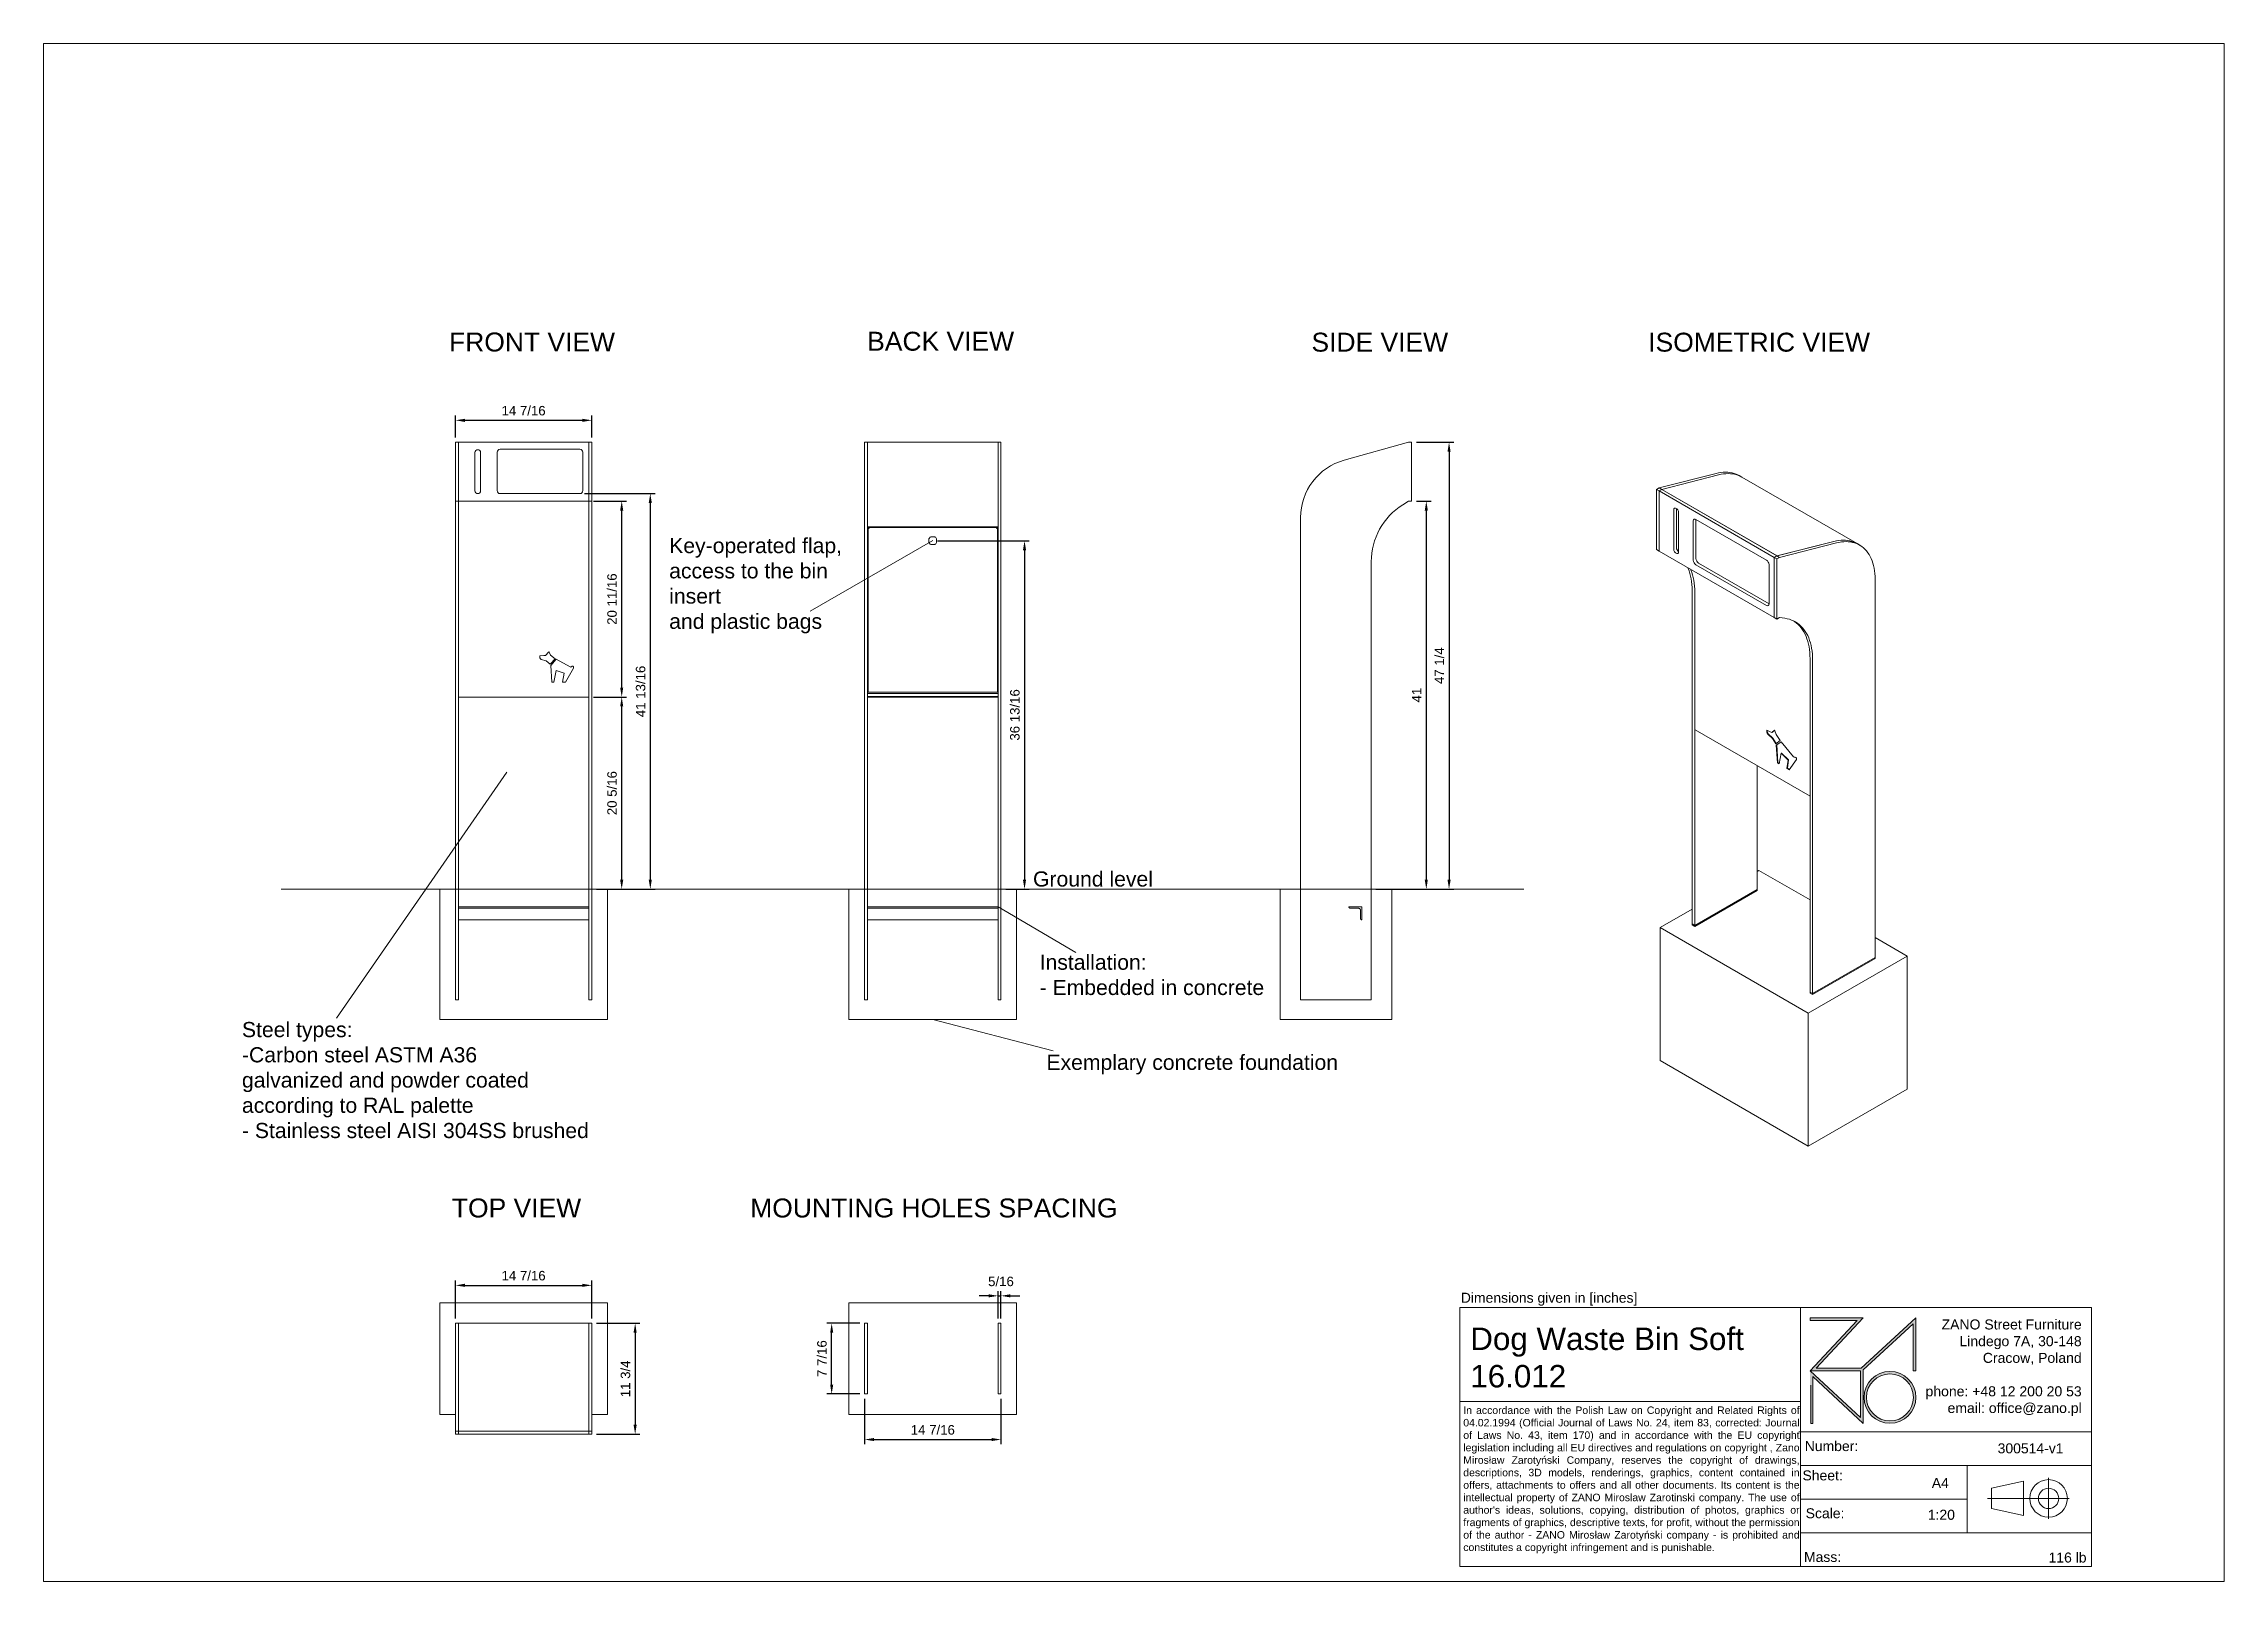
# Paper-space layout 'US' of a CAD drawing. Header units: inches. Extents: x -208 to -3, y -9 to 1.
# Drawn here: x -14.87 to -3.35, y -7.17 to 0.95 of the extents above; entities outside this region: 1.
# The model-space entities are those that its viewports show. They can reach past a viewport. Long polylines and large blocks are cut down to what shows.
import ezdxf

# ---------------------------------------------------------------- set-up
doc = ezdxf.new("R2010")
doc.units = ezdxf.units.IN
doc.header["$PDSIZE"] = -1
doc.linetypes.add('HIDDEN', pattern=[1.905, 1.27, -0.635])
for name, color, linetype, lineweight in [('ZANO_O', 10, 'Continuous', 0), ('ZANO_R', 7, 'Continuous', 0), ('ZANO_R_przerywana', 250, 'HIDDEN', 0), ('ZANO_W', 1, 'Continuous', 0)]:
    doc.layers.add(name, color=color, linetype=linetype, lineweight=lineweight)
doc.layers.add('ZANO_P', color=7, linetype='Continuous', lineweight=0, true_color=0xffffff)
doc.styles.get("Standard").update_dxf_attribs({"font": 'ARIALUNI.TTF'})
doc.dimstyles.new('amerykanie', dxfattribs={"dimtxt": 50, "dimasz": 50, "dimexe": 0.5, "dimexo": 0.5, "dimgap": 1, "dimtad": 1, "dimdec": 0, "dimzin": 0, "dimlunit": 5, "dimtxsty": 'Standard', "dimcen": 0.09, "dimclrd": 1, "dimclre": 1, "dimclrt": 1, "dimazin": 0, "dimtfac": 1, "dimtdec": 0, "dimtmove": 0, "dimatfit": 3, "dimfxl": 1, "dimtzin": 0, "dimarcsym": 1})

# ---------------------------------------------------------------- blocks, each defined once
blk = doc.blocks.new('*D358')
at = {"layer": 'Defpoints', "color": 0}
for p in [(21.04, 108.86), (6.63, 106.54), (21.04, 106.54)]:
    blk.add_point(p, dxfattribs=at)
at = {"layer": 'ZANO_W', "color": 1, "lineweight": -2}
for p, q in [((6.63, 107.04), (6.63, 109.36)), ((7.63, 108.86), (20.04, 108.86)), ((21.04, 107.04), (21.04, 109.36))]:
    blk.add_line(p, q, dxfattribs=at)
at = {"layer": 'ZANO_W', "color": 1}
for points in [[(7.63, 109.02), (7.63, 108.69), (6.63, 108.86)], [(20.04, 108.69), (20.04, 109.02), (21.04, 108.86)]]:
    blk.add_solid(points, dxfattribs=at)
at = {"layer": 'ZANO_W', "color": 1, "insert": (13.83, 109.87), "char_height": 1, "attachment_point": 5}
blk.add_mtext('14 7/16', dxfattribs=at)
blk = doc.blocks.new('*D359')
at = {"layer": 'Defpoints', "color": 0}
for p in [(20.72, 79.61), (24.2, 79.61), (21.04, 59.3)]:
    blk.add_point(p, dxfattribs=at)
at = {"layer": 'ZANO_W', "color": 1, "lineweight": -2}
for p, q in [((21.22, 79.61), (24.7, 79.61)), ((24.2, 60.3), (24.2, 78.61)), ((21.54, 59.3), (24.7, 59.3))]:
    blk.add_line(p, q, dxfattribs=at)
at = {"layer": 'ZANO_W', "color": 1}
for points in [[(24.36, 78.61), (24.03, 78.61), (24.2, 79.61)], [(24.03, 60.3), (24.36, 60.3), (24.2, 59.3)]]:
    blk.add_solid(points, dxfattribs=at)
at = {"layer": 'ZANO_W', "color": 1, "insert": (23.18, 69.45), "char_height": 1, "attachment_point": 5, "rotation": 90}
blk.add_mtext('20 5/16', dxfattribs=at)
blk = doc.blocks.new('*D360')
at = {"layer": 'Defpoints', "color": 0}
for p in [(20.72, 100.32), (24.2, 100.32), (20.72, 79.61)]:
    blk.add_point(p, dxfattribs=at)
at = {"layer": 'ZANO_W', "color": 1, "lineweight": -2}
for p, q in [((21.22, 100.32), (24.7, 100.32)), ((24.2, 80.61), (24.2, 99.32)), ((21.22, 79.61), (24.7, 79.61))]:
    blk.add_line(p, q, dxfattribs=at)
at = {"layer": 'ZANO_W', "color": 1}
for points in [[(24.36, 99.32), (24.03, 99.32), (24.2, 100.32)], [(24.03, 80.61), (24.36, 80.61), (24.2, 79.61)]]:
    blk.add_solid(points, dxfattribs=at)
at = {"layer": 'ZANO_W', "color": 1, "insert": (23.18, 89.96), "char_height": 1, "attachment_point": 5, "rotation": 90}
blk.add_mtext('20 11/16', dxfattribs=at)
blk = doc.blocks.new('*D361')
at = {"layer": 'Defpoints', "color": 0}
for p in [(19.78, 101.11), (21.04, 59.3), (27.22, 59.3)]:
    blk.add_point(p, dxfattribs=at)
at = {"layer": 'ZANO_W', "color": 1, "lineweight": -2}
for p, q in [((20.28, 101.11), (27.72, 101.11)), ((27.22, 100.11), (27.22, 60.3)), ((21.54, 59.3), (27.72, 59.3))]:
    blk.add_line(p, q, dxfattribs=at)
at = {"layer": 'ZANO_W', "color": 1}
for points in [[(27.38, 100.11), (27.05, 100.11), (27.22, 101.11)], [(27.05, 60.3), (27.38, 60.3), (27.22, 59.3)]]:
    blk.add_solid(points, dxfattribs=at)
at = {"layer": 'ZANO_W', "color": 1, "insert": (26.2, 80.2), "char_height": 1, "attachment_point": 5, "rotation": 90}
blk.add_mtext('41 13/16', dxfattribs=at)
blk = doc.blocks.new('*D362')
at = {"layer": 'Defpoints', "color": 0}
for p in [(57.07, 96.13), (64.27, 59.3), (66.76, 59.3)]:
    blk.add_point(p, dxfattribs=at)
at = {"layer": 'ZANO_W', "color": 1, "lineweight": -2}
for p, q in [((57.57, 96.13), (67.26, 96.13)), ((66.76, 95.13), (66.76, 60.3)), ((64.77, 59.3), (67.26, 59.3))]:
    blk.add_line(p, q, dxfattribs=at)
at = {"layer": 'ZANO_W', "color": 1}
for points in [[(66.92, 95.13), (66.59, 95.13), (66.76, 96.13)], [(66.59, 60.3), (66.92, 60.3), (66.76, 59.3)]]:
    blk.add_solid(points, dxfattribs=at)
at = {"layer": 'ZANO_W', "color": 1, "insert": (65.74, 77.72), "char_height": 1, "attachment_point": 5, "rotation": 90}
blk.add_mtext('36 13/16', dxfattribs=at)
blk = doc.blocks.new('*D363')
at = {"layer": 'Defpoints', "color": 0}
for p in [(107.66, 100.32), (103.39, 59.3), (109.21, 59.3)]:
    blk.add_point(p, dxfattribs=at)
at = {"layer": 'ZANO_W', "color": 1, "lineweight": -2}
for p, q in [((108.16, 100.32), (109.71, 100.32)), ((109.21, 99.32), (109.21, 60.3)), ((103.89, 59.3), (109.71, 59.3))]:
    blk.add_line(p, q, dxfattribs=at)
at = {"layer": 'ZANO_W', "color": 1}
for points in [[(109.37, 99.32), (109.04, 99.32), (109.21, 100.32)], [(109.04, 60.3), (109.37, 60.3), (109.21, 59.3)]]:
    blk.add_solid(points, dxfattribs=at)
at = {"layer": 'ZANO_W', "color": 1, "insert": (108.2, 79.81), "char_height": 1, "attachment_point": 5, "rotation": 90}
blk.add_mtext('41', dxfattribs=at)
blk = doc.blocks.new('*D364')
at = {"layer": 'Defpoints', "color": 0}
for p in [(107.66, 106.54), (103.39, 59.3), (111.61, 59.3)]:
    blk.add_point(p, dxfattribs=at)
at = {"layer": 'ZANO_W', "color": 1, "lineweight": -2}
for p, q in [((108.16, 106.54), (112.11, 106.54)), ((111.61, 105.54), (111.61, 60.3)), ((103.89, 59.3), (112.11, 59.3))]:
    blk.add_line(p, q, dxfattribs=at)
at = {"layer": 'ZANO_W', "color": 1}
for points in [[(111.78, 105.54), (111.45, 105.54), (111.61, 106.54)], [(111.45, 60.3), (111.78, 60.3), (111.61, 59.3)]]:
    blk.add_solid(points, dxfattribs=at)
at = {"layer": 'ZANO_W', "color": 1, "insert": (110.6, 82.92), "char_height": 1, "attachment_point": 5, "rotation": 90}
blk.add_mtext('47 1/4', dxfattribs=at)
blk = doc.blocks.new('*D365')
at = {"layer": 'Defpoints', "color": 0}
for p in [(21.04, 17.42), (6.63, 13.41), (21.04, 13.41)]:
    blk.add_point(p, dxfattribs=at)
at = {"layer": 'ZANO_W', "color": 1, "lineweight": -2}
for p, q in [((6.63, 13.91), (6.63, 17.92)), ((7.63, 17.42), (20.04, 17.42)), ((21.04, 13.91), (21.04, 17.92))]:
    blk.add_line(p, q, dxfattribs=at)
at = {"layer": 'ZANO_W', "color": 1}
for points in [[(7.63, 17.59), (7.63, 17.26), (6.63, 17.42)], [(20.04, 17.26), (20.04, 17.59), (21.04, 17.42)]]:
    blk.add_solid(points, dxfattribs=at)
at = {"layer": 'ZANO_W', "color": 1, "insert": (13.83, 18.44), "char_height": 1, "attachment_point": 5}
blk.add_mtext('14 7/16', dxfattribs=at)
blk = doc.blocks.new('*D366')
at = {"layer": 'Defpoints', "color": 0}
for p in [(21.04, 13.41), (21.04, 1.68), (25.62, 1.68)]:
    blk.add_point(p, dxfattribs=at)
at = {"layer": 'ZANO_W', "color": 1, "lineweight": -2}
for p, q in [((21.54, 13.41), (26.12, 13.41)), ((25.62, 12.41), (25.62, 2.68)), ((21.54, 1.68), (26.12, 1.68))]:
    blk.add_line(p, q, dxfattribs=at)
at = {"layer": 'ZANO_W', "color": 1}
for points in [[(25.78, 12.41), (25.45, 12.41), (25.62, 13.41)], [(25.45, 2.68), (25.78, 2.68), (25.62, 1.68)]]:
    blk.add_solid(points, dxfattribs=at)
at = {"layer": 'ZANO_W', "color": 1, "insert": (24.6, 7.54), "char_height": 1, "attachment_point": 5, "rotation": 90}
blk.add_mtext('11 3/4', dxfattribs=at)
blk = doc.blocks.new('*D367')
at = {"layer": 'Defpoints', "color": 0}
for p in [(46.38, 13.41), (49.86, 13.41), (49.86, 5.94)]:
    blk.add_point(p, dxfattribs=at)
at = {"layer": 'ZANO_W', "color": 1, "lineweight": -2}
for p, q in [((49.36, 13.41), (45.88, 13.41)), ((46.38, 6.94), (46.38, 12.41)), ((49.36, 5.94), (45.88, 5.94))]:
    blk.add_line(p, q, dxfattribs=at)
at = {"layer": 'ZANO_W', "color": 1}
for points in [[(46.55, 12.41), (46.22, 12.41), (46.38, 13.41)], [(46.22, 6.94), (46.55, 6.94), (46.38, 5.94)]]:
    blk.add_solid(points, dxfattribs=at)
at = {"layer": 'ZANO_W', "color": 1, "insert": (45.36, 9.68), "char_height": 1, "attachment_point": 5, "rotation": 90}
blk.add_mtext('7 7/16', dxfattribs=at)
blk = doc.blocks.new('*D368')
at = {"layer": 'Defpoints', "color": 0}
for p in [(49.86, 5.94), (64.27, 5.94), (64.27, 1.12)]:
    blk.add_point(p, dxfattribs=at)
at = {"layer": 'ZANO_W', "color": 1, "lineweight": -2}
for p, q in [((49.86, 5.44), (49.86, 0.62)), ((64.27, 5.44), (64.27, 0.62)), ((50.86, 1.12), (63.27, 1.12))]:
    blk.add_line(p, q, dxfattribs=at)
at = {"layer": 'ZANO_W', "color": 1}
for points in [[(50.86, 1.29), (50.86, 0.96), (49.86, 1.12)], [(63.27, 0.96), (63.27, 1.29), (64.27, 1.12)]]:
    blk.add_solid(points, dxfattribs=at)
at = {"layer": 'ZANO_W', "color": 1, "insert": (57.07, 2.14), "char_height": 1, "attachment_point": 5}
blk.add_mtext('14 7/16', dxfattribs=at)
blk = doc.blocks.new('*D369')
at = {"layer": 'Defpoints', "color": 0}
for p in [(64.27, 16.31), (63.96, 13.41), (64.27, 13.41)]:
    blk.add_point(p, dxfattribs=at)
at = {"layer": 'ZANO_W', "color": 1, "lineweight": -2}
for p, q in [((62.96, 16.31), (61.96, 16.31)), ((63.96, 13.91), (63.96, 16.81)), ((63.96, 16.31), (64.27, 16.31)), ((64.27, 13.91), (64.27, 16.81)), ((65.27, 16.31), (66.27, 16.31))]:
    blk.add_line(p, q, dxfattribs=at)
at = {"layer": 'ZANO_W', "color": 1}
for points in [[(62.96, 16.15), (62.96, 16.48), (63.96, 16.31)], [(65.27, 16.48), (65.27, 16.15), (64.27, 16.31)]]:
    blk.add_solid(points, dxfattribs=at)
at = {"layer": 'ZANO_W', "color": 1, "insert": (64.27, 17.83), "char_height": 1, "attachment_point": 5}
blk.add_mtext('5/16', dxfattribs=at)

msp = doc.modelspace()

# ---------------------------------------------------------------- linework, layer by layer
at = {"layer": 'ZANO_R'}
for p, q in [((6.62792, 106.54333), (6.94288, 106.54333)), ((6.62792, 106.54333), (6.62792, 100.31863)), ((6.94288, 106.54333), (6.94288, 100.31852)), ((20.72243, 106.54333), (6.94288, 106.54333)), ((6.94288, 106.54333), (6.94288, 100.31863)), ((20.72243, 106.54333), (21.03739, 106.54333)), ((20.72243, 106.54333), (20.72243, 100.31863)), ((20.72243, 100.31852), (20.72243, 106.54333)), ((21.03739, 106.54333), (21.03739, 100.31863)), ((50.17735, 106.54333), (49.86239, 106.54333)), ((49.86239, 104.64552), (49.86239, 106.54333)), ((50.17735, 104.64552), (50.17735, 106.54333)), ((50.17735, 106.54333), (63.9569, 106.54333)), ((63.9569, 106.53878), (50.17735, 106.53878)), ((50.17735, 104.64552), (50.17735, 106.53878)), ((64.27186, 106.54333), (63.9569, 106.54333)), ((63.9569, 104.64552), (63.9569, 106.54333)), ((63.9569, 104.64552), (63.9569, 106.53878)), ((64.27186, 104.64552), (64.27186, 106.54333)), ((100.5332, 104.64552), (107.34298, 106.54333)), ((107.34298, 106.54333), (107.65794, 106.54333)), ((107.65794, 106.54333), (107.65794, 100.31863)), ((8.69485, 105.45849), (8.69485, 101.40336)), ((9.2854, 101.40336), (9.2854, 105.45849)), ((11.03738, 105.48034), (11.03738, 101.42521)), ((19.77755, 105.7953), (11.35234, 105.7953)), ((20.09251, 101.42521), (20.09251, 105.48034)), ((49.86239, 98.57754), (49.86239, 104.64552)), ((50.17735, 98.57754), (50.17735, 104.64552)), ((63.9569, 98.57754), (63.9569, 104.64552)), ((64.27186, 98.57754), (64.27186, 104.64552)), ((133.7999, 101.71673), (133.52151, 101.55602)), ((133.52151, 101.55602), (133.52151, 95.20262)), ((133.52151, 101.55602), (133.7999, 101.39531)), ((139.81895, 103.25442), (133.7999, 101.71673)), ((133.7999, 101.71673), (134.07828, 101.55602)), ((133.7999, 101.39531), (134.07828, 101.55602)), ((134.07828, 101.55602), (133.7999, 101.39531)), ((133.7999, 101.39531), (133.7999, 95.0418)), ((145.97942, 94.36423), (133.7999, 101.39531)), ((133.7999, 101.39531), (133.7999, 95.04191)), ((140.09734, 103.09371), (134.07828, 101.55602)), ((146.2578, 94.52494), (134.07828, 101.55602)), ((134.09045, 101.549), (134.09272, 101.55971)), ((140.09734, 103.09371), (134.09272, 101.55971)), ((134.09272, 101.55971), (146.27224, 94.52862)), ((142.53932, 102.85667), (142.26093, 103.01738)), ((154.71884, 95.82558), (142.53932, 102.85667)), ((6.62792, 100.31863), (6.94288, 100.31863)), ((6.62792, 100.31863), (6.62792, 99.92355)), ((6.62792, 99.92355), (6.62792, 93.91932)), ((6.94288, 100.31852), (20.72243, 100.31852)), ((6.94288, 100.31852), (6.94288, 99.92355)), ((6.94288, 99.92355), (6.94288, 93.91932)), ((11.35234, 101.11025), (19.77755, 101.11025)), ((20.72243, 100.31863), (21.03739, 100.31863)), ((20.72243, 100.31852), (20.72243, 99.92355)), ((20.72243, 99.92355), (20.72243, 93.91932)), ((21.03739, 100.31863), (21.03739, 99.92355)), ((21.03739, 99.92355), (21.03739, 93.91932)), ((107.34298, 100.31863), (106.71279, 99.92355)), ((107.34298, 100.31863), (107.34298, 100.31852)), ((107.65794, 100.31863), (107.34298, 100.31863)), ((107.65794, 100.31852), (107.34298, 100.31852)), ((107.65794, 100.31863), (107.65794, 100.31852)), ((135.34843, 99.39409), (135.34843, 95.25512)), ((135.62682, 99.53409), (135.62682, 95.41583)), ((135.87041, 94.95379), (135.87041, 99.09275)), ((49.86239, 59.40248), (49.86239, 98.57754)), ((50.17735, 59.40248), (50.17735, 98.57754)), ((50.17735, 97.69958), (50.17735, 98.57754)), ((50.17735, 97.59328), (63.9569, 97.59328)), ((50.2364, 97.06178), (50.17735, 97.06178)), ((63.89785, 97.51279), (50.2364, 97.51279)), ((50.2364, 97.51279), (50.2364, 97.45373)), ((50.2364, 97.44979), (50.2364, 80.17417)), ((50.26381, 97.44979), (50.2364, 97.44979)), ((63.87044, 97.44979), (63.89785, 97.44979)), ((63.89785, 97.51279), (63.89785, 97.45373)), ((63.89785, 97.44979), (63.89785, 80.17417)), ((63.9569, 97.06178), (63.89785, 97.06178)), ((63.9569, 97.69958), (63.9569, 98.57754)), ((63.9569, 59.40248), (63.9569, 98.57754)), ((64.27186, 59.40248), (64.27186, 98.57754)), ((95.92505, 59.40248), (95.92505, 98.57754)), ((137.41895, 98.2211), (137.41895, 94.08213)), ((145.14425, 94.08286), (137.69734, 98.38187)), ((137.69734, 98.38181), (137.69734, 94.24284)), ((56.66358, 96.34011), (56.66358, 95.92955)), ((57.27241, 96.53837), (56.86184, 96.53837)), ((56.86184, 95.73129), (57.27241, 95.73129)), ((57.47067, 95.92955), (57.47067, 96.34011)), ((133.52151, 95.20262), (133.7999, 95.04191)), ((133.7999, 95.0418), (145.97942, 88.01071)), ((146.2578, 94.52494), (145.97941, 94.36423)), ((145.97942, 94.36423), (146.2578, 94.52494)), ((152.27686, 96.06262), (146.2578, 94.52494)), ((146.2578, 94.52494), (146.53619, 94.36423)), ((152.27686, 96.06262), (146.27224, 94.52862)), ((152.55525, 95.90191), (146.53619, 94.36423)), ((154.99723, 95.66487), (154.71884, 95.82558)), ((6.62792, 93.91932), (6.62792, 59.40248)), ((6.94288, 93.91932), (6.94288, 59.40248)), ((6.94288, 93.91932), (6.94288, 79.71456)), ((20.72243, 93.91932), (20.72243, 59.40248)), ((20.72243, 93.91932), (20.72243, 79.71456)), ((21.03739, 93.91932), (21.03739, 59.40248)), ((103.3904, 93.91932), (103.3904, 59.40248)), ((137.69734, 93.59995), (145.14425, 89.30095)), ((137.97573, 93.76066), (145.42264, 89.46166)), ((145.42264, 89.4617), (145.42264, 93.60068)), ((145.97941, 94.36423), (146.2578, 94.20352)), ((145.97941, 94.36423), (145.97941, 88.01083)), ((145.97942, 88.01071), (145.97942, 94.36423)), ((146.53619, 94.36423), (146.2578, 94.20352)), ((146.2578, 94.20352), (146.2578, 87.85012)), ((137.29352, 90.84853), (137.29352, 55.61802)), ((137.57191, 90.68782), (137.57191, 55.45731)), ((137.57191, 90.68782), (137.57191, 76.18937)), ((156.62831, 52.07475), (156.62831, 92.05979)), ((145.97941, 88.01083), (146.2578, 87.85012)), ((145.97942, 88.01071), (145.97952, 88.01077)), ((146.2578, 87.85012), (146.53619, 88.01083)), ((146.53619, 88.01083), (147.09321, 87.92913)), ((15.97273, 83.98652), (15.54448, 83.9492)), ((15.67219, 83.58096), (16.2327, 83.42825)), ((16.16026, 84.01167), (15.97273, 83.98652)), ((16.49085, 84.397), (16.16026, 84.01167)), ((16.2327, 83.42825), (16.62507, 83.07196)), ((16.53242, 84.36133), (16.49085, 84.397)), ((16.66566, 84.04972), (16.53242, 84.36133)), ((16.62507, 83.07196), (17.1537, 83.65412)), ((17.1537, 83.65412), (16.66566, 84.04972)), ((17.26926, 83.60084), (16.69212, 82.94344)), ((18.76437, 82.79286), (17.26926, 83.60084)), ((149.75143, 83.65673), (149.75143, 48.42623)), ((149.75143, 83.65673), (149.75143, 69.15828)), ((150.02982, 83.49602), (150.02982, 48.26552)), ((16.69212, 82.94344), (16.81432, 81.17957)), ((16.81432, 81.17957), (17.03633, 81.18012)), ((17.03633, 81.18012), (17.26128, 82.39619)), ((17.26128, 82.39619), (18.1074, 82.11702)), ((18.1074, 82.11702), (17.95143, 81.18235)), ((17.95143, 81.18235), (18.24451, 81.18307)), ((18.24451, 81.18307), (19.10851, 82.67737)), ((18.96111, 82.85897), (18.86448, 82.79671)), ((6.94288, 79.60827), (20.72243, 79.60827)), ((50.17735, 79.99307), (50.17735, 79.67811)), ((63.9569, 79.99307), (50.17735, 79.99307)), ((63.9569, 79.67811), (50.17735, 79.67811)), ((63.9569, 79.66732), (50.17735, 79.66732)), ((63.9569, 79.60827), (50.17735, 79.60827)), ((50.2364, 80.11118), (50.2364, 80.17023)), ((63.89785, 80.11118), (50.2364, 80.11118)), ((63.89785, 80.11118), (63.89785, 80.17023)), ((63.9569, 79.99307), (63.9569, 79.67811)), ((137.59943, 76.12854), (149.75143, 69.11334)), ((145.55325, 75.94213), (145.17472, 76.12255)), ((146.0112, 76.09672), (145.71899, 75.87211)), ((146.01548, 76.09002), (145.77119, 75.90224)), ((146.04795, 76.0391), (146.0112, 76.09672)), ((146.16571, 75.65306), (146.04795, 76.0391)), ((145.3398, 75.71167), (145.2876, 75.68153)), ((145.2876, 75.68153), (145.78302, 75.23967)), ((145.3398, 75.71167), (145.83522, 75.2698)), ((145.71899, 75.87211), (145.55325, 75.94213)), ((145.77119, 75.90224), (145.71899, 75.87211)), ((145.83522, 75.2698), (145.78302, 75.23967)), ((145.78302, 75.23967), (146.12984, 74.6758)), ((145.83522, 75.2698), (146.1794, 74.71021)), ((146.12984, 74.6758), (146.59709, 75.00026)), ((146.59709, 75.00026), (146.16571, 75.65306)), ((146.69923, 74.88691), (146.1891, 74.51041)), ((146.2413, 74.54054), (146.1891, 74.51041)), ((146.1891, 74.51041), (146.29711, 72.64772)), ((146.70355, 74.88172), (146.2413, 74.54054)), ((146.2413, 74.54054), (146.34931, 72.67785)), ((148.02073, 73.29934), (146.69923, 74.88691)), ((144.17041, 59.26654), (144.17041, 72.33519)), ((146.34931, 72.67785), (146.29711, 72.64772)), ((146.29711, 72.64772), (146.49334, 72.53499)), ((146.34931, 72.67785), (146.50298, 72.58957)), ((146.49334, 72.53499), (146.69217, 73.66143)), ((146.74437, 73.69156), (146.69217, 73.66143)), ((146.69217, 73.66143), (147.44005, 72.94474)), ((146.74437, 73.69156), (147.49224, 72.97487)), ((147.44005, 72.94474), (147.30218, 72.07034)), ((147.35438, 72.10048), (147.30218, 72.07034)), ((147.30218, 72.07034), (147.56123, 71.92152)), ((147.49224, 72.97487), (147.35438, 72.10048)), ((147.35438, 72.10048), (147.59138, 71.96433)), ((147.49224, 72.97487), (147.44005, 72.94474)), ((147.56123, 71.92152), (148.32491, 73.00586)), ((148.19462, 73.26643), (148.10921, 73.25219)), ((-11.76952, 59.29933), (38.55941, 59.29933)), ((4.97437, 59.29933), (22.69094, 59.29933)), ((22.69094, 59.29933), (4.97437, 59.29933)), ((6.62792, 59.40248), (6.62792, 59.29933)), ((6.62792, 59.29933), (6.94288, 59.29933)), ((6.94288, 59.40248), (6.94288, 59.29933)), ((20.72243, 59.40248), (20.72243, 59.29933)), ((20.72243, 59.29933), (21.03739, 59.29933)), ((21.03739, 59.40248), (21.03739, 59.29933)), ((32.45198, 59.29933), (78.16867, 59.29933)), ((48.20884, 59.29933), (65.92541, 59.29933)), ((65.92541, 59.29933), (48.20884, 59.29933)), ((49.86239, 59.29933), (49.86239, 59.40248)), ((49.86239, 59.29933), (50.17735, 59.29933)), ((50.17735, 59.29933), (50.17735, 59.40248)), ((63.9569, 59.29933), (63.9569, 59.40248)), ((63.9569, 59.29933), (64.27186, 59.29933)), ((64.27186, 59.29933), (64.27186, 59.40248)), ((74.36253, 59.29933), (119.51397, 59.29933)), ((93.75221, 59.29933), (105.56326, 59.29933)), ((105.56326, 59.29933), (93.75221, 59.29933)), ((95.92505, 59.29933), (95.92505, 59.40248)), ((95.92505, 59.29933), (103.39042, 59.29933)), ((103.3904, 59.40248), (103.3904, 59.29933)), ((137.57189, 55.35202), (144.17041, 59.16126)), ((137.57191, 55.45731), (144.17041, 59.26654)), ((144.17041, 59.16126), (144.17041, 59.26654)), ((137.29352, 55.51274), (137.2935, 55.51273)), ((137.2935, 55.51273), (137.57189, 55.35202)), ((137.57191, 55.45731), (137.29352, 55.61802)), ((137.29352, 55.61802), (137.29352, 55.51272)), ((137.57191, 55.45731), (137.57191, 55.35203)), ((150.0298, 48.16022), (156.62831, 51.96947)), ((150.02982, 48.26552), (156.62831, 52.07475)), ((156.62831, 51.96947), (156.62831, 52.07475)), ((150.02982, 48.26552), (149.75143, 48.42623)), ((149.75143, 48.42623), (149.75143, 48.32092)), ((149.75143, 48.32094), (149.75141, 48.32093)), ((149.75141, 48.32093), (150.0298, 48.16022)), ((150.02982, 48.26552), (150.02982, 48.16023)), ((6.94288, 13.40863), (6.62792, 13.40863)), ((6.62792, 13.40863), (6.62792, 8.80049)), ((6.94288, 13.40863), (6.94288, 8.80049)), ((6.94288, 13.40863), (20.72243, 13.40863)), ((21.03739, 13.40863), (20.72243, 13.40863)), ((20.72243, 13.40863), (20.72243, 8.80049)), ((21.03739, 13.40863), (21.03739, 8.80049)), ((50.17735, 13.40863), (49.86239, 13.40863)), ((49.86239, 13.40863), (49.86239, 5.94327)), ((50.17735, 13.40863), (49.86239, 13.40863)), ((49.86239, 5.94329), (49.86239, 13.40863)), ((50.17735, 5.94327), (50.17735, 13.40863)), ((50.17735, 5.94329), (50.17735, 13.40863)), ((64.27186, 13.40863), (63.9569, 13.40863)), ((63.9569, 13.40863), (63.9569, 5.94327)), ((64.27186, 13.40863), (63.9569, 13.40863)), ((63.9569, 5.94329), (63.9569, 13.40863)), ((64.27186, 5.94327), (64.27186, 13.40863)), ((64.27186, 5.94329), (64.27186, 13.40863)), ((6.62792, 8.80049), (6.62792, 1.9907)), ((6.94288, 8.80049), (6.94288, 2.00704)), ((6.94288, 8.80049), (6.94288, 1.9907)), ((20.72243, 8.80049), (20.72243, 1.9907)), ((20.72243, 8.80049), (20.72243, 2.00704)), ((21.03739, 8.80049), (21.03739, 1.9907)), ((49.86239, 5.94329), (50.17735, 5.94329)), ((49.86239, 5.94327), (50.17735, 5.94327)), ((63.9569, 5.94329), (64.27186, 5.94329)), ((63.9569, 5.94327), (64.27186, 5.94327)), ((6.62792, 1.9907), (6.94288, 1.9907)), ((6.62792, 1.9907), (6.62792, 1.67574)), ((6.62792, 1.67574), (6.94288, 1.67574)), ((6.94288, 2.00704), (20.72243, 2.00704)), ((6.94288, 1.99119), (20.72243, 1.99119)), ((6.94288, 1.67574), (6.94288, 1.9907)), ((20.72243, 1.9907), (6.94288, 1.9907)), ((6.94288, 1.9907), (6.94288, 1.67574)), ((20.72243, 1.67574), (6.94288, 1.67574)), ((20.72243, 1.9907), (21.03739, 1.9907)), ((20.72243, 1.9907), (20.72243, 1.67574)), ((20.72243, 1.67574), (20.72243, 1.9907)), ((20.72243, 1.67574), (21.03739, 1.67574)), ((21.03739, 1.9907), (21.03739, 1.67574))]:
    msp.add_line(p, q, dxfattribs=at)
at = {"layer": 'ZANO_R', "flags": 128}
for points in [[(142.26093, 103.01738), (142.13127, 103.08746), (141.93147, 103.17811), (141.72332, 103.25261), (141.50731, 103.31079), (141.28393, 103.35251), (141.0537, 103.37767), (140.81716, 103.38621), (140.57484, 103.37812), (140.32732, 103.35341), (140.07516, 103.31215), (139.81895, 103.25442)], [(142.53932, 102.85667), (142.40966, 102.92675), (142.20986, 103.0174), (142.00171, 103.0919), (141.7857, 103.15008), (141.56232, 103.1918), (141.33209, 103.21696), (141.09555, 103.2255), (140.85323, 103.21741), (140.60571, 103.1927), (140.35355, 103.15143), (140.09734, 103.09371)], [(142.53932, 102.85667), (142.40966, 102.92675), (142.20986, 103.0174), (142.00171, 103.0919), (141.7857, 103.15008), (141.56232, 103.1918), (141.33209, 103.21696), (141.09555, 103.2255), (140.85323, 103.21741), (140.60571, 103.1927), (140.35355, 103.15143), (140.09734, 103.09371)], [(135.87041, 99.09275), (135.86387, 99.1636), (135.84457, 99.23844), (135.81347, 99.31353), (135.77215, 99.38511), (135.72266, 99.44958), (135.6675, 99.50372), (135.60942, 99.5448), (135.55135, 99.57077), (135.49619, 99.58033), (135.4467, 99.57299), (135.40537, 99.54913), (135.37428, 99.50993), (135.35498, 99.45737), (135.34843, 99.39409)], [(50.3427, 97.40649), (50.31563, 97.44789), (50.28853, 97.48278), (50.26143, 97.5056), (50.2364, 97.51279)], [(63.79155, 97.40649), (63.81862, 97.44789), (63.84572, 97.48278), (63.87282, 97.5056), (63.89785, 97.51279)], [(135.34843, 95.25512), (135.35498, 95.18428), (135.37428, 95.10943), (135.40537, 95.03434), (135.4467, 94.96276), (135.49619, 94.89829), (135.55135, 94.84416), (135.60942, 94.80307), (135.6675, 94.7771), (135.72266, 94.76755), (135.77215, 94.77488), (135.81347, 94.79875), (135.84457, 94.83794), (135.86387, 94.8905), (135.87041, 94.95379)], [(154.71884, 95.82558), (154.58918, 95.89566), (154.38938, 95.98631), (154.18123, 96.06082), (153.96522, 96.119), (153.74184, 96.16071), (153.51161, 96.18587), (153.27507, 96.19441), (153.03275, 96.18632), (152.78523, 96.16162), (152.53307, 96.12035), (152.27686, 96.06262)], [(154.71884, 95.82558), (154.58918, 95.89566), (154.38938, 95.98631), (154.18123, 96.06082), (153.96522, 96.119), (153.74184, 96.16071), (153.51161, 96.18587), (153.27507, 96.19441), (153.03275, 96.18632), (152.78523, 96.16162), (152.53307, 96.12035), (152.27686, 96.06262)], [(156.62831, 92.05979), (156.62187, 92.36528), (156.60256, 92.66263), (156.57042, 92.95114), (156.52553, 93.23015), (156.46799, 93.49901), (156.39794, 93.75711), (156.31554, 94.00384), (156.22097, 94.23862), (156.11447, 94.46094), (155.99626, 94.67025), (155.86664, 94.86608), (155.72589, 95.04799), (155.57434, 95.21553), (155.41235, 95.36834), (155.24029, 95.50605), (155.05855, 95.62835), (154.86757, 95.73495), (154.66777, 95.8256), (154.45962, 95.90011), (154.24361, 95.95829), (154.02023, 96), (153.79, 96.02516), (153.55346, 96.0337), (153.31114, 96.02561), (153.06362, 96.00091), (152.81146, 95.95964), (152.55525, 95.90191)], [(136.84124, 93.28606), (136.87513, 93.2062), (136.97234, 92.94955), (137.05701, 92.68084), (137.12896, 92.40062), (137.18803, 92.1095), (137.23411, 91.80808), (137.26709, 91.49701), (137.28691, 91.17693), (137.29352, 90.84853)], [(137.11963, 93.12535), (137.15352, 93.04549), (137.25073, 92.78884), (137.3354, 92.52013), (137.40735, 92.23991), (137.46642, 91.94879), (137.5125, 91.64737), (137.54548, 91.3363), (137.5653, 91.01622), (137.57191, 90.68782)], [(137.11963, 93.12535), (137.15352, 93.04549), (137.25073, 92.78884), (137.3354, 92.52013), (137.40735, 92.23991), (137.46642, 91.94879), (137.5125, 91.64737), (137.54548, 91.3363), (137.5653, 91.01622), (137.57191, 90.68782)], [(147.09321, 87.92913), (147.33345, 87.88489), (147.56616, 87.82375), (147.79085, 87.74584), (148.00704, 87.65133), (148.21429, 87.54042), (148.41214, 87.41334), (148.60019, 87.27036), (148.77804, 87.11178), (148.9453, 86.93794), (149.10164, 86.7492), (149.24671, 86.54596), (149.38022, 86.32866), (149.50187, 86.09774), (149.61142, 85.8537), (149.70864, 85.59705), (149.79331, 85.32833), (149.86526, 85.04811), (149.92433, 84.75699), (149.97041, 84.45557), (150.00339, 84.1445), (150.02321, 83.82442), (150.02982, 83.49602)], [(148.05346, 87.62831), (148.13375, 87.57405), (148.3218, 87.43107), (148.49965, 87.27249), (148.66691, 87.09865), (148.82325, 86.90991), (148.96832, 86.70667), (149.10183, 86.48937), (149.22349, 86.25845), (149.33304, 86.01441), (149.43025, 85.75776), (149.51492, 85.48904), (149.58687, 85.20883), (149.64594, 84.9177), (149.69202, 84.61628), (149.725, 84.30521), (149.74482, 83.98513), (149.75143, 83.65673)], [(148.05346, 87.62831), (148.13375, 87.57405), (148.3218, 87.43107), (148.49965, 87.27249), (148.66691, 87.09865), (148.82325, 86.90991), (148.96832, 86.70667), (149.10183, 86.48937), (149.22349, 86.25845), (149.33304, 86.01441), (149.43025, 85.75776), (149.51492, 85.48904), (149.58687, 85.20883), (149.64594, 84.9177), (149.69202, 84.61628), (149.725, 84.30521), (149.74482, 83.98513), (149.75143, 83.65673)]]:
    msp.add_lwpolyline(points, dxfattribs=at)
at = {"layer": 'ZANO_R'}
for centre, radius, start, end in [((8.99013, 105.45849), 0.29528, 0, 180), ((11.35234, 105.48034), 0.31496, 90, 180), ((19.77755, 105.48034), 0.31496, 0, 90), ((102.22427, 98.57754), 6.29922, 105.5725441, 180), ((8.99013, 101.40336), 0.29528, 180, 0), ((11.35234, 101.42521), 0.31496, 180, 270), ((19.77755, 101.42521), 0.31496, 270, 0), ((110.47702, 93.91932), 7.08663, 122.0848079, 180), ((50.21694, 97.26672), 0.18802, 48.0188663, 84.0575641), ((50.35684, 97.5933), 0.18735, 229.995028, 265.6721599), ((50.41245, 97.54965), 0.15925, 229.1887065, 244.0260147), ((63.91731, 97.26672), 0.18802, 95.9424359, 131.9811337), ((63.77741, 97.5933), 0.18735, 274.3278401, 310.004972), ((63.7218, 97.54965), 0.15925, 295.9739853, 310.8112935), ((137.58867, 98.24864), 0.17193, 50.7968675, 189.2140691), ((57.06713, 96.13483), 0.45276, 116.962389, 153.037611), ((57.06713, 96.13483), 0.45276, 206.962389, 243.037611), ((57.06713, 96.13483), 0.45276, 26.962389, 63.037611), ((57.06713, 96.13483), 0.45276, 296.962389, 333.037611), ((136.19465, 95.44134), 0.5684, 182.5726814, 235.2195231), ((138.02336, 94.10964), 0.60503, 182.6054122, 237.3950193), ((138.30175, 94.27035), 0.60503, 182.6054122, 237.3950193), ((144.81822, 93.57317), 0.60504, 2.6054483, 57.3944902), ((145.25292, 89.43418), 0.17193, 230.7955959, 9.213862), ((15.93593, 83.87868), 0.39774, 169.7883821, 228.4637561), ((18.81117, 82.87945), 0.09843, 241.6124524, 302.7935421), ((18.9934, 82.73456), 0.12853, 333.581428, 104.5507265), ((137.63249, 76.18014), 0.06128, 171.3337177, 237.3550101), ((145.84156, 76.05827), 0.66993, 174.4941271, 214.2182783), ((145.94796, 76.10884), 0.72636, 180.6830496, 213.1477022), ((148.10901, 73.35841), 0.10622, 213.7885203, 270.1082589), ((148.11884, 73.06568), 0.21458, 343.8143486, 69.3173827)]:
    msp.add_arc(centre, radius, start, end, dxfattribs=at)
at = {"layer": 'ZANO_R_przerywana', "ltscale": 0.05}
for p, q in [((144.35101, 61.2744), (144.17041, 61.17014)), ((149.75143, 58.15681), (144.35101, 61.2744)), ((4.97437, 59.29933), (4.97437, 45.51978)), ((4.97437, 59.29933), (4.97437, 45.51978)), ((6.62792, 47.59143), (6.62792, 59.29933)), ((6.94288, 47.59143), (6.94288, 59.29933)), ((20.72243, 47.59143), (20.72243, 59.29933)), ((21.03739, 47.59143), (21.03739, 59.29933)), ((22.69094, 59.29933), (22.69094, 45.51978)), ((22.69094, 59.29933), (22.69094, 45.51978)), ((48.20884, 59.29933), (48.20884, 45.51978)), ((48.20884, 59.29933), (48.20884, 45.51978)), ((49.86239, 47.59143), (49.86239, 59.29933)), ((50.17735, 47.59143), (50.17735, 59.29933)), ((63.9569, 47.59143), (63.9569, 59.29933)), ((64.27186, 47.59143), (64.27186, 59.29933)), ((65.92541, 59.29933), (65.92541, 45.51978)), ((65.92541, 59.29933), (65.92541, 45.51978)), ((93.75221, 59.29933), (93.75221, 45.51978)), ((93.75221, 59.29933), (93.75221, 45.51978)), ((95.92505, 47.59143), (95.92505, 59.29933)), ((103.39042, 47.59143), (103.39042, 59.29933)), ((105.56326, 59.29933), (105.56326, 45.51978)), ((105.56326, 59.29933), (105.56326, 45.51978)), ((6.94288, 56.05602), (6.94288, 57.43397)), ((20.72243, 57.43397), (6.94288, 57.43397)), ((6.94288, 57.27649), (6.94288, 57.43397)), ((6.94288, 57.27649), (20.72243, 57.27649)), ((6.94288, 57.07964), (6.94288, 57.27649)), ((6.94288, 57.07964), (6.94288, 56.2135)), ((6.94288, 56.05602), (6.94288, 56.2135)), ((20.72243, 56.05602), (6.94288, 56.05602)), ((20.72243, 57.43397), (20.72243, 56.05602)), ((20.72243, 57.43397), (20.72243, 57.27649)), ((20.72243, 57.27649), (20.72243, 57.07964)), ((20.72243, 56.2135), (20.72243, 57.07964)), ((20.72243, 56.2135), (20.72243, 56.05602)), ((50.17735, 57.43397), (63.9569, 57.43397)), ((50.17735, 57.43397), (50.17735, 57.27649)), ((50.17735, 57.43397), (50.17735, 56.05602)), ((50.17735, 57.27649), (63.9569, 57.27649)), ((50.17735, 57.27649), (50.17735, 57.07964)), ((50.17735, 56.2135), (50.17735, 57.07964)), ((50.17735, 56.2135), (50.17735, 56.05602)), ((50.17735, 56.05602), (63.9569, 56.05602)), ((63.9569, 57.27649), (63.9569, 57.43397)), ((63.9569, 56.05602), (63.9569, 57.43397)), ((63.9569, 57.07964), (63.9569, 57.27649)), ((63.9569, 57.07964), (63.9569, 56.2135)), ((63.9569, 56.05602), (63.9569, 56.2135)), ((102.40616, 57.43397), (101.02821, 57.43397)), ((101.18569, 57.27649), (102.05183, 57.27649)), ((102.24868, 57.07964), (102.24868, 56.2135)), ((102.40616, 56.05602), (102.40616, 57.43397)), ((137.29352, 57.2002), (133.91142, 55.24776)), ((133.91142, 55.24776), (133.91142, 41.1833)), ((133.91142, 55.24776), (149.5708, 46.20779)), ((160.01039, 52.23444), (156.62831, 54.18687)), ((149.5708, 46.20779), (160.01039, 52.23444)), ((160.01039, 52.23444), (160.01039, 38.16998)), ((6.62792, 47.59143), (6.94288, 47.59143)), ((20.72243, 47.59143), (21.03739, 47.59143)), ((49.86239, 47.59143), (50.17735, 47.59143)), ((63.9569, 47.59143), (64.27186, 47.59143)), ((95.92505, 47.59143), (103.39042, 47.59143)), ((149.5708, 46.20779), (149.5708, 32.14333)), ((4.97437, 45.51978), (22.69094, 45.51978)), ((22.69094, 45.51978), (4.97437, 45.51978)), ((48.20884, 45.51978), (65.92541, 45.51978)), ((65.92541, 45.51978), (48.20884, 45.51978)), ((93.75221, 45.51978), (105.56326, 45.51978)), ((105.56326, 45.51978), (93.75221, 45.51978)), ((133.91142, 41.1833), (149.5708, 32.14333)), ((149.5708, 32.14333), (160.01039, 38.16998)), ((22.69094, 15.58147), (4.97437, 15.58147)), ((4.97437, 15.58147), (4.97437, 3.77043)), ((22.69094, 3.77043), (22.69094, 15.58147)), ((48.20884, 15.58147), (48.20884, 3.77043)), ((65.92541, 15.58147), (48.20884, 15.58147)), ((65.92541, 3.77043), (65.92541, 15.58147)), ((4.97437, 3.77043), (6.62792, 3.77043)), ((21.03739, 3.77043), (22.69094, 3.77043)), ((48.20884, 3.77043), (65.92541, 3.77043))]:
    msp.add_line(p, q, dxfattribs=at)
for centre, radius, start, end in [((101.18569, 57.43397), 0.15748, 180, 270), ((101.18569, 57.43397), 0.15748, 180, 270), ((102.05183, 57.07964), 0.19685, 0, 90), ((102.05183, 57.07964), 0.19685, 0, 90), ((102.40617, 56.2135), 0.15748, 180, 270), ((102.40617, 56.2135), 0.15748, 180, 270)]:
    msp.add_arc(centre, radius, start, end, dxfattribs=at)

# ---------------------------------------------------------------- dimensions: what is measured, and where the dimension line sits
at = {"layer": 'ZANO_W'}
for base, p1, p2, picture, middle in [((21.03739, 108.855), (6.62792, 106.54333), (21.03739, 106.54333), '*D358', (13.83266, 109.8741)), ((21.03739, 17.42352), (6.62792, 13.40863), (21.03739, 13.40863), '*D365', (13.83266, 18.44262)), ((64.27186, 1.12182), (49.86239, 5.94327), (64.27186, 5.94327), '*D368', (57.06713, 2.14092))]:
    dim = msp.add_linear_dim(base=base, p1=p1, p2=p2, dimstyle='amerykanie', override={"dimtxt": 1, "dimasz": 1, "dimgap": 0.5, "dimdec": 4, "dimaunit": 1, "dimadec": 1, "dimtdec": 4, "dimtmove": 1, "dimfrac": 2}, dxfattribs=at)
    dim.commit()
    dim.dimension.update_dxf_attribs({"geometry": picture, "text_midpoint": middle})
for base, p1, p2, picture, middle in [((111.6143, 59.29933), (107.65794, 106.54333), (103.3904, 59.29933), '*D364', (110.5952, 82.92133)), ((27.21712, 59.29933), (19.77755, 101.11025), (21.03739, 59.29933), '*D361', (26.19802, 80.20479)), ((24.19556, 100.31863), (20.72243, 79.60827), (20.72243, 100.31863), '*D360', (23.17646, 89.96345)), ((109.20515, 59.29933), (107.65794, 100.31863), (103.39042, 59.29933), '*D363', (108.20276, 79.80898)), ((66.75514, 59.29933), (57.06713, 96.13483), (64.27186, 59.29933), '*D362', (65.73605, 77.71708)), ((24.19556, 79.60827), (21.03739, 59.29933), (20.72243, 79.60827), '*D359', (23.17646, 69.4538)), ((25.61544, 1.67574), (21.03739, 13.40863), (21.03739, 1.67574), '*D366', (24.59634, 7.54219)), ((46.38194, 13.40863), (49.86239, 5.94329), (49.86239, 13.40863), '*D367', (45.36284, 9.67596))]:
    dim = msp.add_linear_dim(base=base, p1=p1, p2=p2, angle=90, dimstyle='amerykanie', override={"dimtxt": 1, "dimasz": 1, "dimgap": 0.5, "dimdec": 4, "dimaunit": 1, "dimadec": 1, "dimtdec": 4, "dimtmove": 1, "dimfrac": 2}, dxfattribs=at)
    dim.commit()
    dim.dimension.update_dxf_attribs({"geometry": picture, "text_midpoint": middle})
dim = msp.add_linear_dim(base=(64.27186, 16.31469), p1=(63.9569, 13.40863), p2=(64.27186, 13.40863), dimstyle='amerykanie', override={"dimtxt": 1, "dimasz": 1, "dimgap": 0.5, "dimdec": 4, "dimaunit": 1, "dimadec": 1, "dimtdec": 4, "dimtmove": 1, "dimfrac": 2}, dxfattribs=at)
dim.commit()
dim.dimension.update_dxf_attribs({"geometry": '*D369', "text_midpoint": (64.27186, 16.81469), "dimtype": 160})

psp = doc.layouts.new('US')

# ---------------------------------------------------------------- hatches: boundary and pattern name
at = {"layer": 'ZANO_R'}
psp.add_hatch(color=256, dxfattribs=at).paths.add_polyline_path([(-5.264, -6.047), (-5.502, -6.047), (-5.254, -5.782), (-5.534, -5.782), (-5.534, -5.795), (-5.286, -5.795), (-5.534, -6.061), (-5.268, -6.061), (-5.268, -6.309), (-5.534, -6.061), (-5.534, -6.34), (-5.52, -6.34), (-5.52, -6.092), (-5.254, -6.34), (-5.254, -6.057), (-4.989, -5.813), (-4.989, -6.061), (-4.975, -6.061), (-4.975, -5.782)], flags=0)
h = psp.add_hatch(color=256, dxfattribs=at)
edge = h.paths.add_edge_path(flags=0)
edge.add_arc((-5.112, -6.202), 0.137, 0, 360)
edge = h.paths.add_edge_path(flags=0)
edge.add_arc((-5.112, -6.202), 0.124, 0, 360)

# ---------------------------------------------------------------- linework, layer by layer
at = {"layer": 'ZANO_O'}
for points in [[(-10.816, -2.046), (-10.168, -1.674)], [(-13.318, -4.197), (-12.419, -2.897)], [(-9.412, -3.851), (-9.823, -3.609)], [(-9.533, -4.37), (-10.168, -4.205)]]:
    psp.add_lwpolyline(points, dxfattribs=at)
at = {"layer": 'ZANO_R'}
for p, q in [((-7.384, -5.727), (-7.384, -7.096)), ((-7.384, -5.727), (-4.047, -5.727)), ((-5.585, -7.096), (-5.585, -5.727)), ((-4.047, -5.727), (-4.047, -7.096)), ((-5.268, -6.309), (-5.534, -6.061)), ((-5.534, -6.061), (-5.268, -6.309)), ((-5.52, -6.092), (-5.254, -6.34)), ((-5.254, -6.34), (-5.52, -6.092)), ((-5.268, -6.061), (-5.268, -6.309)), ((-5.268, -6.309), (-5.268, -6.061)), ((-5.254, -6.34), (-5.254, -6.057)), ((-5.254, -6.057), (-5.254, -6.34)), ((-5.593, -6.384), (-4.047, -6.384)), ((-5.585, -6.562), (-4.047, -6.562)), ((-4.704, -6.562), (-4.704, -6.74)), ((-4.576, -6.682), (-4.407, -6.645)), ((-4.576, -6.79), (-4.576, -6.682)), ((-4.407, -6.826), (-4.407, -6.645)), ((-4.274, -6.844), (-4.274, -6.628)), ((-5.199, -6.74), (-5.585, -6.74)), ((-5.199, -6.74), (-4.704, -6.74)), ((-4.704, -6.74), (-4.704, -6.918)), ((-4.597, -6.736), (-4.166, -6.736)), ((-4.576, -6.79), (-4.407, -6.826)), ((-5.202, -6.918), (-5.585, -6.918)), ((-5.202, -6.918), (-4.047, -6.918)), ((-7.384, -7.096), (-4.047, -7.096))]:
    psp.add_line(p, q, dxfattribs=at)
at = {"layer": 'ZANO_R', "color": 250, "true_color": 0x191924}
for p, q in [((-5.254, -5.782), (-5.534, -5.782)), ((-5.534, -5.782), (-5.534, -5.795)), ((-5.534, -5.782), (-5.254, -5.782)), ((-5.534, -5.795), (-5.534, -5.782)), ((-5.534, -5.795), (-5.286, -5.795)), ((-5.286, -5.795), (-5.534, -6.061)), ((-5.534, -6.061), (-5.286, -5.795)), ((-5.286, -5.795), (-5.534, -5.795)), ((-5.502, -6.047), (-5.254, -5.782)), ((-5.254, -5.782), (-5.502, -6.047)), ((-4.975, -5.782), (-5.264, -6.047)), ((-5.264, -6.047), (-4.975, -5.782)), ((-5.254, -6.057), (-4.989, -5.813)), ((-4.989, -5.813), (-5.254, -6.057)), ((-4.989, -5.813), (-4.989, -6.061)), ((-4.989, -6.061), (-4.989, -5.813)), ((-4.975, -6.061), (-4.975, -5.782)), ((-4.975, -5.782), (-4.975, -6.061)), ((-5.534, -6.061), (-5.268, -6.061)), ((-5.268, -6.061), (-5.534, -6.061)), ((-5.52, -6.34), (-5.52, -6.092)), ((-5.52, -6.092), (-5.52, -6.34)), ((-5.264, -6.047), (-5.502, -6.047)), ((-5.502, -6.047), (-5.264, -6.047)), ((-4.989, -6.061), (-4.975, -6.061)), ((-4.975, -6.061), (-4.989, -6.061)), ((-5.53, -6.137), (-5.53, -6.34)), ((-5.53, -6.34), (-5.53, -6.137)), ((-5.53, -6.34), (-5.52, -6.34)), ((-5.52, -6.34), (-5.53, -6.34))]:
    psp.add_line(p, q, dxfattribs=at)
at = {"layer": 'ZANO_R'}
psp.add_lwpolyline([(-5.585, -6.224), (-7.384, -6.224)], dxfattribs=at)
for centre, radius in [((-5.112, -6.202), 0.137), ((-5.112, -6.202), 0.137), ((-5.112, -6.202), 0.124), ((-5.112, -6.202), 0.124), ((-4.274, -6.736), 0.0992), ((-4.274, -6.736), 0.0539)]:
    psp.add_circle(centre, radius, dxfattribs=at)

# ---------------------------------------------------------------- texts
at = {"layer": 'ZANO_O', "attachment_point": 1}
for s, insert, char_height, width in [('FRONT VIEW', (-12.724, -0.574), 0.1, 27.60459), ('BACK VIEW', (-10.515, -0.57), 0.1, 1.52424), ('SIDE VIEW', (-8.168, -0.575), 0.1, 22.26812), ('ISOMETRIC VIEW', (-6.389, -0.575), 0.1, 32.14241), ('\\pxql;Key-operated flap, access to the bin insert\\Pand plastic bags', (-11.561, -1.66), 0.08, 0.94613), ('Ground level', (-9.639, -3.422), 0.08, 0.78457), ('\\pxql;Installation:\\P- Embedded in concrete', (-9.604, -3.862), 0.08, 1.81828), ('\\pxql;Steel types:\\P-Carbon steel ASTM A36\\Pgalvanized and powder coated\\Paccording to RAL palette\\P- Stainless steel AISI 304SS brushed', (-13.818, -4.218), 0.08, 54.52788), ('\\pxql;Exemplary concrete foundation', (-9.568, -4.391), 0.08, 1.68642), ('TOP VIEW', (-12.709, -5.151), 0.1, 24.04568), ('MOUNTING HOLES SPACING', (-11.133, -5.151), 0.1, 51.246)]:
    psp.add_mtext(s, dxfattribs=dict(at, insert=insert, char_height=char_height, width=width))
at = {"layer": 'ZANO_R', "attachment_point": 1}
for s, insert, char_height, width in [('Dimensions given in [inches]', (-7.379, -5.649), 0.05269, 1.79436), ('\\pxql;Dog Waste Bin Soft 16.012', (-7.329, -5.833), 0.11856, 1.7443), ('\\pxqr;ZANO Street Furniture\\PLindego 7A, 30-148\\PCracow, Poland\\P\\Pphone: +48 12 200 20 53\\Pemail: office@zano.pl', (-5.149, -5.79), 0.05298, 1.04998), ("\\pxqj;In accordance with the Polish Law on Copyright and Related Rights of 04.02.1994 (Official Journal of Laws No. 24, item 83, corrected: Journal of Laws No. 43, item 170) and in accordance with the EU copyright legislation including all EU directives and regulations on copyright , Zano Mirosław Zarotyński Company, reserves the copyright of drawings, descriptions, 3D models, renderings, graphics, content contained in offers, attachments to offers and all other documents. Its content is the intellectual property of ZANO Miroslaw Zarotinski company. The use of author's ideas, solutions, copying, distribution of photos, graphics or fragments of graphics, descriptive texts, for profit, without the permission of the author - ZANO Mirosław Zarotyński company - is prohibited and constitutes a copyright infringement and is punishable.", (-7.366, -6.25), 0.039516, 1.77136), ('Number:', (-5.562, -6.433), 0.0527, 254.32319), ('300514-v1', (-4.543, -6.445), 0.0527, 0.49653), ('Sheet:', (-5.574, -6.588), 0.0527, 254.32319), ('A4', (-4.891, -6.628), 0.0527, 0.18637), ('Scale:', (-5.557, -6.788), 0.0527, 254.32319), ('1:20', (-4.912, -6.796), 0.0527, 0.20756), ('Mass:', (-5.566, -7.019), 0.0527, 254.32319), ('116 lb', (-4.274, -7.022), 0.0527, 0.22731)]:
    psp.add_mtext(s, dxfattribs=dict(at, insert=insert, char_height=char_height, width=width))

# ---------------------------------------------------------------- viewports
at = {"layer": 'ZANO_P'}
psp.add_viewport(center=(-9.106, -3.111), size=(11.521, 8.1276), view_center_point=(78.31509, 67.39868), view_height=162.552, status=3, dxfattribs=at)
psp.add_viewport(center=(-202.709, -4.67), size=(11.541, 8.13882), view_center_point=(29433.05143, -2331.9283), view_height=162.776352, dxfattribs=at)

doc.saveas('drawing.dxf')
